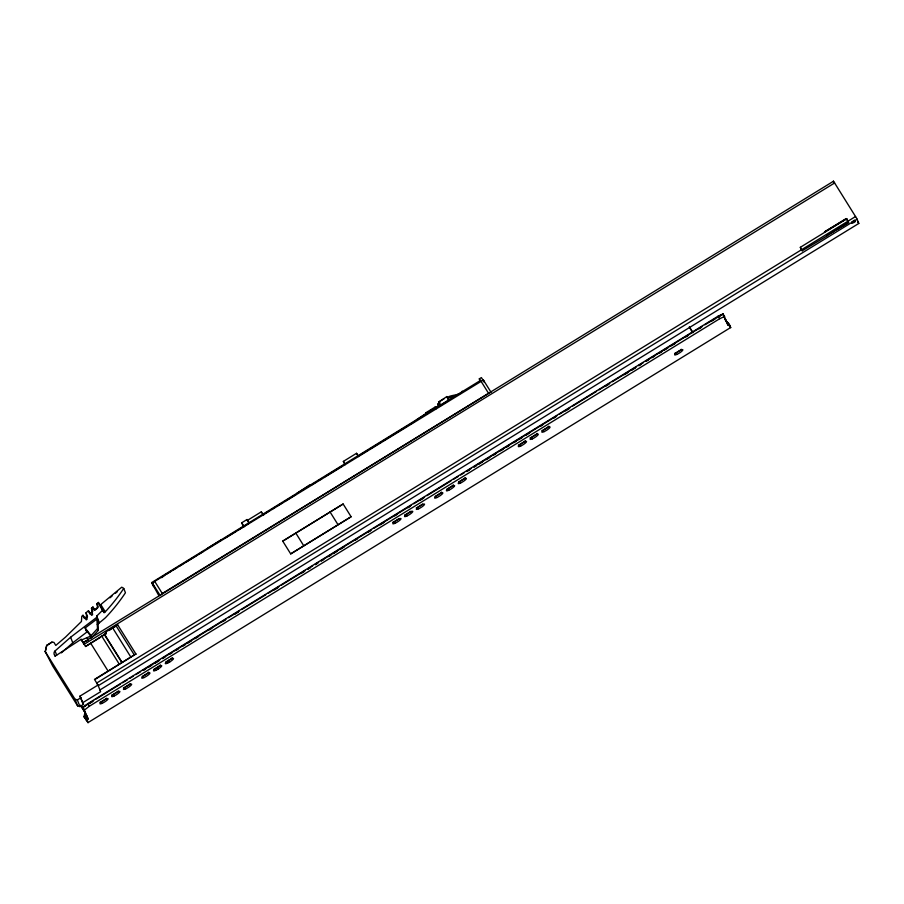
<?xml version="1.0" encoding="UTF-8"?>
<svg xmlns="http://www.w3.org/2000/svg" width="904" height="904" viewBox="0 0 904 904"><rect width="100%" height="100%" fill="white"/><g stroke="black" fill="none" stroke-linecap="round" stroke-linejoin="round"><path stroke-width="1.36" d="M93.7 700.532L82.874 707.188L86.592 716.296L85.631 718.002L88.072 722.748L84.061 716.567L85.021 712.318L80.558 705.188M95.112 679.379L135.894 653.976L94.479 679.412L98.005 685.051L79.959 696.136L83.552 704.363L79.959 706.578L77.631 705.888L52.714 666.056L45.2 651.558L46.725 645.32L51.957 642.1L53.935 642.371L55.788 645.433L65.495 637.128L81.439 621.5L81.789 616.279L82.987 615.274L86.275 619.895L87.157 619.15L86.038 612.742L88.434 610.754L91.711 615.364L92.603 614.618L91.474 608.211L92.92 607.013L95.112 610.087L97.666 607.963L96.92 603.68L98.4 602.448L104.084 612.641L105.293 611.782A178.167 174.336 -21.4 0 0 123.746 588.436L121.757 587.182L99.937 605.239M45.313 651.852L46.725 645.32M87.225 720.544L88.185 718.838L83.078 707.335L87.62 703.764L718.092 316.185L723.121 313.869L728.217 325.372L729.89 325.474L730.726 327.666L729.923 326.694M97.971 619.296L98.242 630.427L91.812 637.467L91.089 635.636L97.519 628.596L96.694 616.053A178.167 174.336 -21.4 0 0 102.977 609.771M161.782 577.656L164.799 575.102M55.008 656.191L54.466 654.79A3.074 3.006 -21.4 0 1 55.054 650.959L70.602 637.241L96.728 617.353M61.382 652.869L72.783 642.812L87.507 631.568M854.574 220.101L853.783 220.723M84.253 618.494L87.304 615.952L86.038 612.742M89.688 613.963L92.739 611.432L91.474 608.211M85.405 618.268L87.541 616.494M109.972 597.804L112.107 596.03M115.316 593.363L117.452 591.578M84.671 709.877L89.213 706.318L719.686 318.728L724.714 316.411M86.784 632.156L85.157 627.997L97.282 618.754M154.019 586.21L153.318 586.606M100.593 637.252L85.552 646.496L106.265 633.195L105.553 632.054L117.678 624.845L136.041 654.213M154.72 581.385L152.561 583.261L153.375 585.408L151.612 582.605L480.352 380.516L479.312 378.855L481.391 377.589L484.182 382.042L483.38 379.996L154.72 581.385L162.291 593.499L160.144 595.476L152.573 583.362M853.466 220.938L851.884 221.808M282.737 541.134L343.136 504.003L351.114 516.749L290.704 553.892L282.737 541.134L343.136 504.003M290.704 553.892L351.114 516.749M444.135 398.698L438.689 402.043L446.858 396.562L449.096 400.133L440.779 405.241M243.865 526.987L241.673 522.817L247.007 519.529L249.244 523.1L238.159 530.004M248.849 522.794L247.357 520.421L261.335 511.822L263.572 515.393M345.204 464.69L343.362 461.402L356.538 453.299L358.029 455.684M448.802 400.11C442.655 394.37 461.176 396.427 462.238 391.206L462.441 391.714M437.977 404.743L437.739 404.133L440.011 402.743M447.514 398.246L454.938 395.952M46.85 645.614L51.957 642.1M427.05 414.382L425.987 412.676L435.118 407.06L436.18 408.766M309.722 484.906L296.749 493.437M426.609 413.038L416.337 419.919M430.101 410.902L432.417 409.467M434.745 408.043L439.389 405.184M165.997 574.368L170.811 571.407M173.218 569.927L176.822 567.712M179.229 566.232L182.834 564.017M186.439 561.802L196.066 555.881M198.473 554.401L203.276 551.451M224.927 538.14L235.752 531.484M264.612 513.743L269.415 510.783M271.822 509.314L275.438 507.087M277.833 505.607L282.647 502.658M285.054 501.178L295.879 494.522M311.507 484.917L315.112 482.691M318.728 480.476L322.332 478.261M324.739 476.781L341.576 466.43M358.413 456.079L368.03 450.169M370.437 448.689L381.262 442.033M383.658 440.553L407.715 425.773M410.122 424.292L414.925 421.332M85.552 646.496L81.111 639.297L55.268 656.067L54.466 654.79M162.291 593.499L490.895 392.042M83.45 642.371L833.454 181.252M84.128 644.326L834.607 182.97L856.89 218.712L858.8 223.446L99.903 689.978M108.977 630.517L111.181 629.15M113.395 627.794L117.678 624.845M102.909 635.828L106.378 633.704L105.553 632.054M847.274 220.192L846.099 218.587L824.527 231.932M846.347 218.904L824.527 231.853M827.194 235.808L802.232 250.781L800.797 248.487L800.334 247.312L846.754 218.768L848.788 222.61L826.945 235.571M855.579 216.508L96.683 683.04L98.242 685.707L857.128 219.175M828.143 234.837L834.143 231.153M836.539 229.672L847.319 223.039M45.2 651.558L75.021 699.233L77.349 699.922L80.942 697.707M83.552 704.363L82.569 702.792L100.615 691.707L98.005 685.051M96.106 699.052L120.164 684.26M122.571 682.78L127.385 679.819M129.792 678.35L133.396 676.124M135.803 674.644L140.617 671.695M143.024 670.214L159.872 659.852M162.279 658.372L226.034 619.172M228.441 617.703L239.277 611.047M241.673 609.567L265.742 594.775M268.149 593.295L278.974 586.639M281.381 585.159L305.439 570.367M307.846 568.887L312.66 565.927M315.067 564.446L318.671 562.231M321.078 560.751L371.612 529.688M374.019 528.207L411.309 505.279M413.716 503.799L424.552 497.143M426.948 495.663L451.017 480.871M453.424 479.391L458.238 476.431M460.644 474.962L464.249 472.736M466.656 471.255L471.47 468.295M473.877 466.826L556.887 415.783M559.293 414.314L570.119 407.647M572.526 406.178L596.583 391.387M598.99 389.906L609.827 383.251M612.223 381.77L636.292 366.979M638.699 365.498L643.512 362.538M645.919 361.058L702.464 326.299M704.86 324.818L723.166 313.993L718.352 316.954M85.53 705.979L82.874 707.188M89.134 703.753L92.75 701.538M143.284 670.474L145.68 668.994M148.087 667.514L151.702 665.299M155.307 663.084L158.923 660.858M162.528 658.643L164.935 657.163M169.749 654.202L172.155 652.722M175.76 650.507L178.167 649.027M182.981 646.066L185.388 644.586M187.795 643.106L191.399 640.891M195.015 638.676L198.62 636.45M209.445 629.794L211.852 628.314M222.678 621.658L225.085 620.178M234.712 614.268L238.317 612.053M274.409 589.86L278.025 587.645M300.885 573.588L304.49 571.373M308.106 569.147L310.513 567.667M315.315 564.717L317.722 563.237M321.338 561.011L323.745 559.531M328.559 556.582L330.954 555.101M333.361 553.621L336.977 551.406M340.582 549.18L344.198 546.965M355.023 540.309L357.43 538.829M368.256 532.173L370.663 530.693M380.29 524.772L383.895 522.557M394.72 515.901L397.127 514.421M407.953 507.765L410.359 506.285M419.987 500.364L423.592 498.149M466.905 471.526L469.312 470.046M474.125 467.085L476.532 465.605M478.939 464.125L482.544 461.91M486.16 459.695L489.765 457.469M493.381 455.254L495.787 453.774M500.59 450.813L502.997 449.333M506.613 447.118L509.02 445.638M513.834 442.677L516.229 441.197M518.636 439.717L522.252 437.502M525.857 435.287L529.473 433.061M540.298 426.405L542.705 424.925M553.53 418.269L555.937 416.789M565.565 410.879L569.17 408.653M605.262 386.471L608.867 384.256M624.517 374.64L628.122 372.414M631.726 370.199L635.342 367.984M638.947 365.758L641.354 364.278M646.168 361.329L648.575 359.848M652.179 357.622L654.586 356.142M659.4 353.193L661.807 351.712M664.214 350.232L667.819 348.006M671.435 345.791L675.039 343.576M685.865 336.921L688.272 335.44M699.108 328.785L701.504 327.304M711.132 321.383L714.748 319.168M86.795 715.629L84.388 717.098L84.061 716.567M88.027 722.59L730.681 327.519M81.111 639.297L81.405 640.032L90.027 636.393L90.942 638.529M84.083 642.077L88.445 640.066L87.078 637.874M729.89 325.474L728.285 322.92L726.511 322.513M729.076 325.056L728.285 322.92M483.312 379.929L490.951 392.11M858.777 223.446L857.625 221.729M85.157 627.997L91.089 635.636M85.869 629.828L91.812 637.467M833.431 181.252L834.607 182.97M728.986 324.954L728.093 323.666M729.505 326.084L725.245 319.157M84.174 644.303L81.405 640.032M800.334 247.312L802.232 250.781M725.483 319.745L727.279 322.615M727.155 323.677L728.217 325.372M718.092 316.185L719.686 318.728M689.311 326.819L693.006 332.74M689.537 327.406L692.498 332.141M480.815 380.912L488.386 393.025M438.542 401.67L440.926 405.613M437.739 404.133L439.231 406.517M358.379 456.588L356.538 453.299M343.362 461.402L344.842 463.786M330.017 511.913L337.994 524.67M295.755 532.976L303.733 545.733M241.673 522.817L243.91 526.388M158.901 595.725L151.612 582.605M168.777 660.428L169.737 661.954M157.002 667.66L157.963 669.186M115.87 625.489L134.097 654.62M100.807 604.629L105.293 611.782M100.163 606.369L104.084 612.641M112.458 627.591L130.741 656.903M104.491 634.28L121.995 662.27M104.22 634.337L121.735 662.327M101.621 635.941L119.125 663.931M90.569 643.06L108.073 671.05M87.62 703.764L89.213 706.318M80.795 705.775L85.247 712.917L84.287 717.166L86.456 720.138L85.631 718.002M86.592 716.296L88.185 718.838M833.443 181.308L834.29 183.455M846.754 218.768L847.33 220.248M722.906 313.722L725.957 321.508M479.312 378.855L480.001 380.629M446.858 396.562L447.322 397.726M261.335 511.822L261.685 512.737M247.007 519.529L247.357 520.421M221.051 539.982L207.909 548.061M123.746 588.436L125.441 592.764A178.167 174.336 -21.4 0 1 105.542 617.635A214.09 185.06 29.4 0 1 99.35 622.811A214.485 185.399 29.4 0 1 97.248 624.449M96.92 603.68L98.174 606.9L94.185 610.223L92.92 607.013M96.694 616.053L99.35 622.811M97.519 628.596L98.242 630.427M88.434 610.754L89.27 612.901M82.987 615.274L83.835 617.421M70.602 637.241L72.783 642.812M79.959 696.136L82.569 702.792M77.349 699.922L79.959 706.578M75.021 699.233L77.631 705.888M55.054 650.959L56.692 655.129M98.4 602.448L99.508 605.318M548.818 426.168A4.836 0.983 -32 0 1 548.152 426.869M547.7 427.264A4.836 0.983 -32 0 1 541.869 430.598M537.044 433.4A4.836 0.983 -32 0 1 536.388 434.101M535.925 434.496A4.836 0.983 -32 0 1 530.094 437.83M525.28 440.632A4.836 0.983 -32 0 1 524.614 441.333M524.162 441.728A4.836 0.983 -32 0 1 518.331 445.062M681.322 349.249A4.836 0.983 -32 0 1 680.497 350.017M679.966 350.436A4.836 0.983 -32 0 1 674.655 353.351M160.483 664.892A4.836 0.983 -32 0 1 153.985 669.175M172.246 657.66A4.836 0.983 -32 0 1 165.76 661.943M118.345 690.95A4.836 0.983 -32 0 1 111.689 695.052M106.582 698.182A4.836 0.983 -32 0 1 99.915 702.284M148.708 672.135A4.836 0.983 -32 0 1 142.222 676.418M422.631 504.036A4.836 0.983 -32 0 1 417.332 507.404M416.8 507.607A4.836 0.983 -32 0 1 416.337 507.754M410.857 511.268A4.836 0.983 -32 0 1 405.568 514.636M405.037 514.851A4.836 0.983 -32 0 1 404.574 514.997M399.093 518.5A4.836 0.983 -32 0 1 393.794 521.879M393.263 522.083A4.836 0.983 -32 0 1 392.799 522.229M441.604 492.081A4.836 0.983 -32 0 1 435.106 496.364M465.131 477.606A4.836 0.983 -32 0 1 458.644 481.888M453.367 484.838A4.836 0.983 -32 0 1 446.881 489.12M130.119 683.718A4.836 0.983 -32 0 1 123.452 687.808M435.118 407.06A5.379 1.085 -32 0 1 434.609 408.167M428.112 412.473A5.379 1.085 -32 0 1 427.513 412.699M426.993 412.857A5.379 1.085 -32 0 1 425.987 412.676M851.715 223.028C856.167 223.073 857.252 217.909 851.715 223.028M676.994 354.357A4.836 0.983 -32 0 0 682.848 349.758A4.836 0.983 -32 0 0 676.361 352.741A4.836 0.983 -32 0 0 676.994 354.357M544.197 431.603A4.836 0.983 -32 0 0 550.061 426.993A4.836 0.983 -32 0 0 543.564 429.988A4.836 0.983 -32 0 0 544.197 431.603M532.422 438.835A4.836 0.983 -32 0 0 538.287 434.236A4.836 0.983 -32 0 0 531.801 437.231A4.836 0.983 -32 0 0 532.422 438.835M520.659 446.067A4.836 0.983 -32 0 0 526.523 441.468A4.836 0.983 -32 0 0 520.026 444.463A4.836 0.983 -32 0 0 520.659 446.067M167.624 663.095A4.836 0.983 -32 0 0 173.489 658.496A4.836 0.983 -32 0 0 166.991 661.491A4.836 0.983 -32 0 0 167.624 663.095M155.861 670.327A4.836 0.983 -32 0 0 161.714 665.728A4.836 0.983 -32 0 0 155.228 668.723A4.836 0.983 -32 0 0 155.861 670.327M144.086 677.571A4.836 0.983 -32 0 0 149.951 672.96A4.836 0.983 -32 0 0 143.453 675.955A4.836 0.983 -32 0 0 144.086 677.571M418.676 508.771A4.836 0.983 -32 0 0 424.53 504.161A4.836 0.983 -32 0 0 418.043 507.155A4.836 0.983 -32 0 0 418.676 508.771M406.902 516.003A4.836 0.983 -32 0 0 412.766 511.393A4.836 0.983 -32 0 0 406.269 514.387A4.836 0.983 -32 0 0 406.902 516.003M395.138 523.235A4.836 0.983 -32 0 0 401.003 518.636A4.836 0.983 -32 0 0 394.506 521.631A4.836 0.983 -32 0 0 395.138 523.235M448.746 490.273A4.836 0.983 -32 0 0 454.61 485.674A4.836 0.983 -32 0 0 448.113 488.668A4.836 0.983 -32 0 0 448.746 490.273M460.509 483.041A4.836 0.983 -32 0 0 466.374 478.442A4.836 0.983 -32 0 0 459.887 481.436A4.836 0.983 -32 0 0 460.509 483.041M436.982 497.516A4.836 0.983 -32 0 0 442.836 492.906A4.836 0.983 -32 0 0 436.349 495.9A4.836 0.983 -32 0 0 436.982 497.516M102.242 703.289A4.836 0.983 -32 0 0 108.107 698.69A4.836 0.983 -32 0 0 101.621 701.685A4.836 0.983 -32 0 0 102.242 703.289M114.017 696.057A4.836 0.983 -32 0 0 119.882 691.447A4.836 0.983 -32 0 0 113.384 694.441A4.836 0.983 -32 0 0 114.017 696.057M125.78 688.825A4.836 0.983 -32 0 0 131.645 684.215A4.836 0.983 -32 0 0 125.147 687.209A4.836 0.983 -32 0 0 125.78 688.825"/></g></svg>
